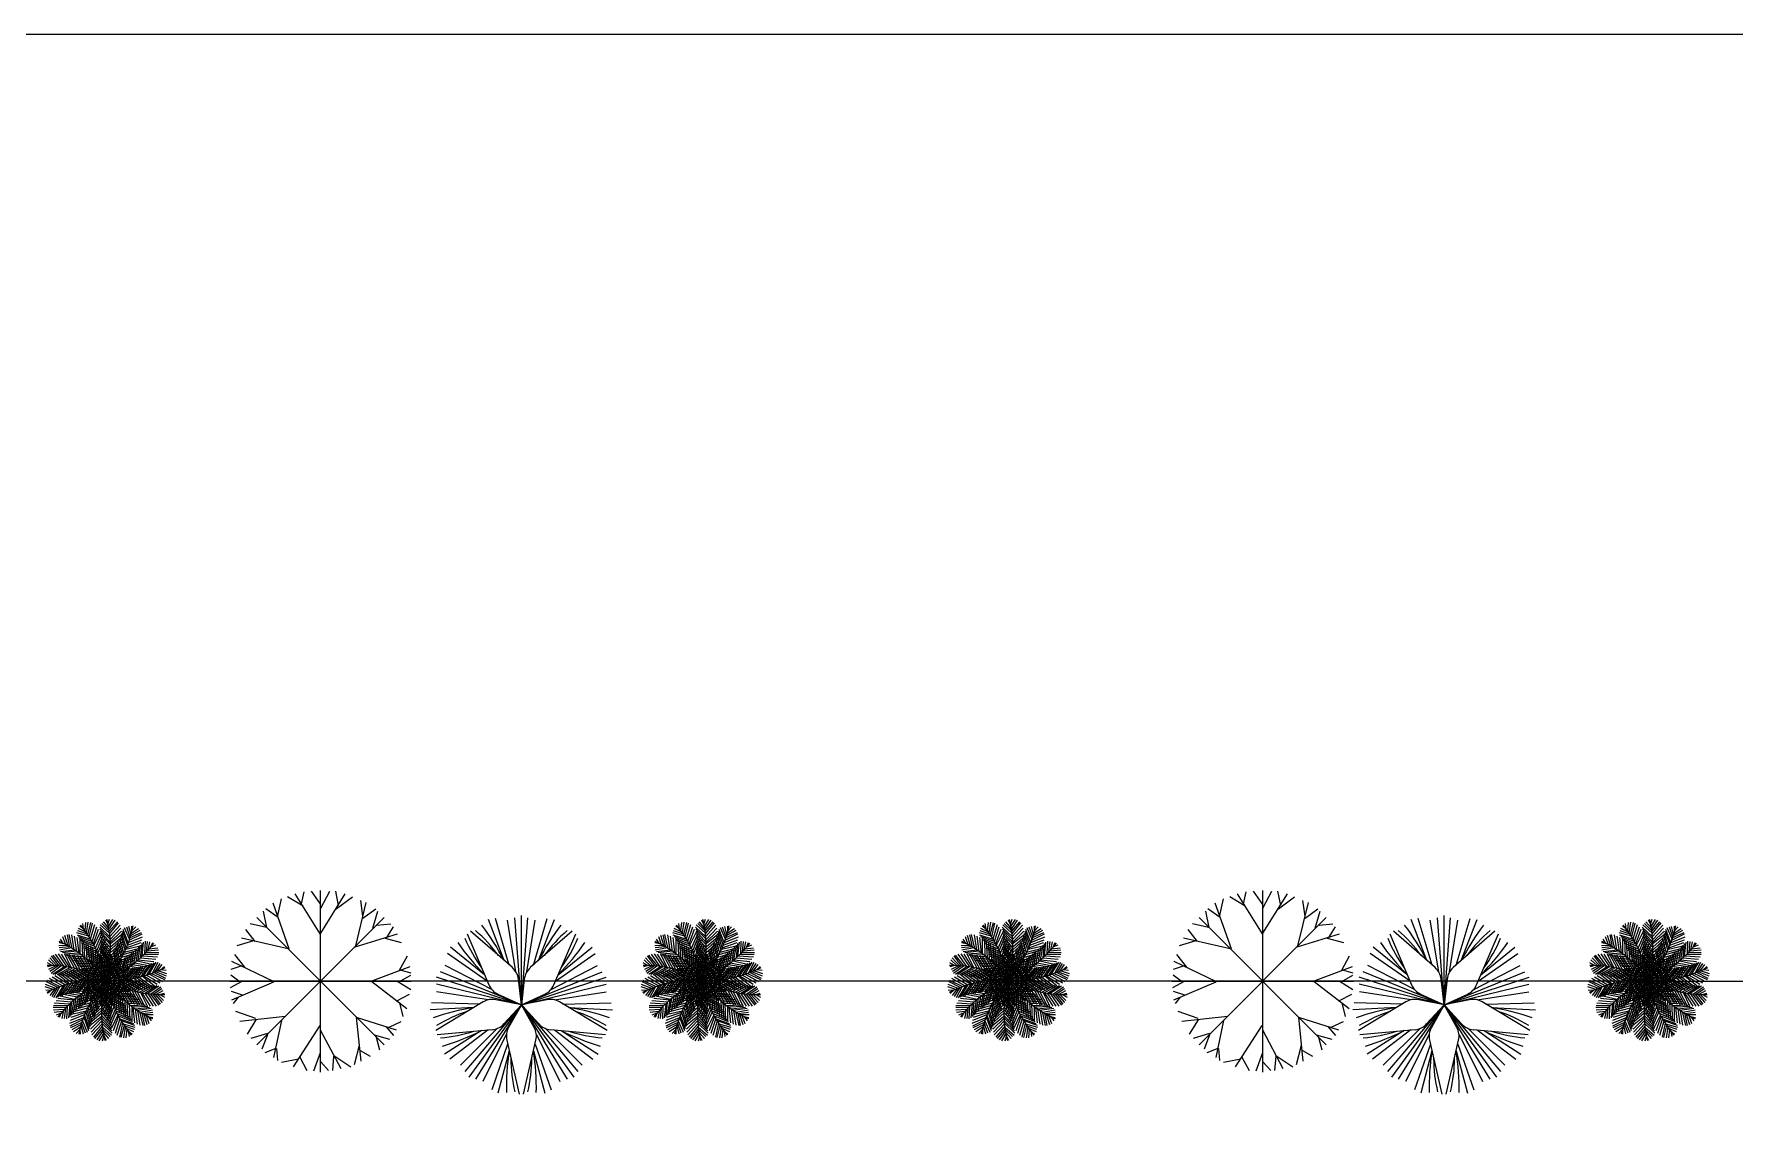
# Model space of a CAD drawing. Header units: inches. Extents: x -13968999 to -13960898, y 3615467 to 3617661.
# Drawn here: x -13966882 to -13966037, y 3617113 to 3617661 of the extents above; entities that cross this region are included whole.
import ezdxf

# ---------------------------------------------------------------- set-up
doc = ezdxf.new("R2010")
doc.units = ezdxf.units.IN
doc.layers.add('CAY', color=94, linetype='Continuous')
doc.layers.add('DIENHOA', color=3, linetype='Continuous')

# ---------------------------------------------------------------- blocks, each defined once
blk = doc.blocks.new('Cay05-mb')
at = {"layer": 'DIENHOA'}
for p, q in [((-7, 795), (-426, 1464)), ((-323, 1296), (-277, 1499)), ((3, 1284), (-156, 1511)), ((-2, -1524), (-2, 1524)), ((3, 1225), (152, 1511)), ((3, 807), (413, 1464)), ((301, 1272), (254, 1511)), ((-901, 902), (-957, 1177)), ((-715, 1069), (-920, 1213)), ((-528, 544), (-799, 1308)), ((-724, 1081), (-659, 1380)), ((-296, 1261), (-556, 1416)), ((263, 1213), (534, 1416)), ((590, 592), (767, 1320)), ((711, 1093), (673, 1356)), ((711, 1057), (925, 1213)), ((878, 890), (962, 1177)), ((-1097, 663), (-1255, 866)), ((-910, 902), (-1181, 962)), ((-1069, 1067), (1065, -1066)), ((1065, 1067), (-1069, -1066)), ((944, 938), (1176, 962)), ((1111, 735), (1223, 914)), ((-1125, 675), (-1404, 592)), ((-547, 544), (-1330, 723)), ((562, 568), (1288, 795)), ((1083, 723), (1353, 651)), ((-789, -6), (-1488, 329)), ((-1274, 233), (-1441, 448)), ((1326, 186), (1456, 424)), ((-1526, 0), (1522, 0)), ((-1320, 257), (-1507, 198)), ((-1348, -17), (-1507, 102)), ((832, -6), (1503, 245)), ((1326, -6), (1512, 102)), ((1353, 186), (1512, 138)), ((-1320, -6), (-1516, -113)), ((-789, -17), (-1497, -316)), ((-1311, -232), (-1497, -173)), ((-1386, -268), (-1469, -376)), ((860, -6), (1447, -459)), ((1279, -328), (1493, -220)), ((1298, -6), (1512, -137)), ((-1087, -627), (-1423, -507)), ((1326, -364), (1381, -591)), ((-594, -591), (-1358, -674)), ((-1087, -650), (-1236, -889)), ((-659, -662), (-789, -1283)), ((-16, -746), (-463, -1439)), ((-7, -818), (338, -1463)), ((599, -603), (673, -1343)), ((599, -603), (1270, -818)), ((1093, -758), (1223, -913)), ((1149, -770), (1353, -674)), ((-892, -877), (-1171, -961)), ((-892, -901), (-985, -1140)), ((-752, -1128), (-938, -1200)), ((-743, -1128), (-724, -1331)), ((645, -1080), (562, -1403)), ((897, -901), (1158, -973)), ((934, -937), (990, -1152)), ((-370, -1307), (-659, -1367)), ((-351, -1272), (-230, -1498)), ((-7, -1200), (-118, -1510)), ((3, -1355), (133, -1498)), ((217, -1260), (198, -1498)), ((236, -1260), (506, -1439)), ((664, -1164), (832, -1260))]:
    blk.add_line(p, q, dxfattribs=at)
blk = doc.blocks.new('Cay64-mb')
at = {"layer": 'DIENHOA'}
for p, q in [((-144, 372), (-277, 715)), ((-101, 334), (-218, 723)), ((0, 0), (-55, 731)), ((0, 0), (0, 750)), ((0, 0), (0, 750)), ((0, 0), (55, 731)), ((101, 334), (218, 723)), ((144, 372), (277, 715)), ((-456, 596), (-273, 168)), ((-75, 312), (-426, 617)), ((-45, 276), (-116, 710)), ((45, 276), (116, 710)), ((426, 617), (75, 312)), ((273, 168), (456, 596)), ((-286, 199), (-620, 431)), ((-309, 252), (-594, 485)), ((286, 199), (620, 431)), ((309, 252), (594, 485)), ((-249, 128), (-639, 330)), ((249, 128), (639, 330)), ((0, 0), (-713, 232)), ((0, 0), (-713, 232)), ((0, 0), (-712, 173)), ((0, 0), (-678, 278)), ((0, 0), (-25, 216)), ((0, 0), (678, 278)), ((0, 0), (713, 232)), ((0, 0), (713, 232)), ((25, 216), (0, 0)), ((0, 0), (712, 173)), ((-349, 7), (-755, 16)), ((-320, 25), (-719, -214)), ((-277, 42), (-711, 109)), ((0, 0), (-474, -559)), ((0, 0), (-441, -607)), ((0, 0), (-441, -607)), ((0, 0), (-385, -624)), ((0, 0), (-213, 43)), ((-198, 90), (0, 0)), ((-147, -160), (0, 0)), ((0, 0), (-107, -189)), ((0, 0), (198, 90)), ((213, 43), (0, 0)), ((0, 0), (385, -624)), ((0, 0), (441, -607)), ((0, 0), (441, -607)), ((0, 0), (474, -559)), ((107, -189), (0, 0)), ((0, 0), (147, -160)), ((277, 42), (711, 109)), ((719, -214), (320, 25)), ((349, 7), (755, 16)), ((-398, -22), (-766, -43)), ((398, -22), (766, -43)), ((-707, -249), (-244, -208)), ((-335, -216), (-645, -415)), ((-278, -211), (-601, -457)), ((-199, -197), (-511, -506)), ((-126, -250), (-323, -643)), ((126, -250), (323, -643)), ((199, -197), (511, -506)), ((244, -208), (707, -249)), ((278, -211), (601, -457)), ((335, -216), (645, -415)), ((-115, -329), (-249, -713)), ((-102, -386), (-196, -741)), ((-122, -296), (-18, -750)), ((18, -750), (122, -296)), ((102, -386), (196, -741)), ((115, -329), (249, -713))]:
    blk.add_line(p, q, dxfattribs=at)
for centre, radius, start, end in [((-1155, -285), 1190, 35.9806, 49.7112), ((-1940, -544), 2015, 27.1063, 37.0199), ((1940, -544), 2015, 142.9801, 152.8937), ((1155, -285), 1190, 130.2888, 144.0194), ((1117, 1677), 2015, 214.9801, 224.8937), ((628, 1010), 1190, 202.2888, 216.0194), ((-1117, 1677), 2015, 315.1063, 325.0199), ((-628, 1010), 1190, 323.9806, 337.7112), ((-174, 199), 150, 6.5492, 48.9277), ((174, 199), 150, 131.0723, 173.4508), ((-135, 227), 150, 203.0723, 245.4508), ((135, 227), 150, 294.5492, 336.9277), ((-243, -104), 150, 78.5492, 120.9277), ((243, -104), 150, 59.0723, 101.4508), ((-82, -2013), 2015, 99.1063, 109.0199), ((-86, -1187), 1190, 107.9806, 121.7112), ((82, -2013), 2015, 70.9801, 80.8937), ((86, -1187), 1190, 58.2888, 72.0194), ((-767, 910), 1190, 274.2888, 288.0194), ((-1249, 1580), 2015, 286.9801, 296.8937), ((-257, -59), 150, 275.0723, 317.4508), ((24, -263), 150, 150.5492, 192.9277), ((-24, -263), 150, 347.0723, 29.4508), ((257, -59), 150, 222.5492, 264.9277), ((1249, 1580), 2015, 243.1063, 253.0199), ((767, 910), 1190, 251.9806, 265.7112), ((1889, -700), 2015, 171.1063, 181.0199), ((-1889, -700), 2015, 358.9801, 8.8937), ((1102, -448), 1190, 179.9806, 193.7112), ((-1102, -448), 1190, 346.2888, 0.0194)]:
    blk.add_arc(centre, radius, start, end, dxfattribs=at)
blk = doc.blocks.new('Archi.Space.tree54874')
at = {"layer": 'CAY'}
for p, q in [((159.537, 90.314), (159.479, 90.43)), ((159.533, 90.321), (159.575, 90.456)), ((159.547, 90.261), (159.663, 90.448)), ((159.559, 90.193), (159.72, 90.427)), ((158.439, 89.792), (158.365, 89.999)), ((158.5, 89.758), (158.417, 90.03)), ((158.547, 89.731), (158.482, 90.05)), ((158.606, 89.695), (158.525, 90.054)), ((158.658, 89.662), (158.598, 90.049)), ((158.724, 89.618), (158.668, 90.017)), ((159.036, 90.012), (158.728, 90.097)), ((159.089, 89.927), (158.739, 90.043)), ((159.002, 90.064), (158.748, 90.151)), ((158.962, 90.121), (158.765, 90.208)), ((159.118, 89.879), (158.769, 89.998)), ((158.908, 90.196), (158.804, 90.275)), ((158.901, 90.201), (158.881, 90.341)), ((158.94, 90.153), (158.962, 90.372)), ((158.98, 90.096), (159.023, 90.377)), ((159.01, 90.052), (159.09, 90.367)), ((159.048, 89.993), (159.131, 90.352)), ((159.081, 89.941), (159.194, 90.316)), ((159.121, 89.873), (159.244, 90.257)), ((159.155, 89.811), (159.291, 90.196)), ((159.173, 89.779), (159.341, 90.127)), ((159.212, 89.701), (159.376, 90.075)), ((159.244, 89.636), (159.405, 90.03)), ((159.584, 89.993), (159.319, 90.249)), ((159.589, 89.937), (159.326, 90.196)), ((159.573, 90.092), (159.332, 90.303)), ((159.594, 89.852), (159.332, 90.142)), ((159.596, 89.787), (159.338, 90.079)), ((159.597, 89.708), (159.343, 89.995)), ((159.565, 90.154), (159.374, 90.343)), ((159.554, 90.223), (159.414, 90.387)), ((159.567, 90.14), (159.776, 90.389)), ((159.576, 90.07), (159.806, 90.358)), ((159.582, 90.009), (159.848, 90.298)), ((159.589, 89.931), (159.866, 90.223)), ((159.593, 89.86), (159.883, 90.147)), ((159.595, 89.823), (159.897, 90.064)), ((159.597, 89.736), (159.906, 90.002)), ((159.98, 89.647), (159.874, 90.021)), ((160.006, 89.707), (159.897, 90.081)), ((160.038, 89.785), (159.914, 90.133)), ((160.058, 89.837), (159.931, 90.183)), ((160.092, 89.932), (159.966, 90.226)), ((160.111, 89.991), (160.021, 90.244)), ((160.064, 89.852), (160.428, 89.998)), ((160.131, 90.057), (160.076, 90.266)), ((160.085, 89.911), (160.417, 90.07)), ((160.107, 89.977), (160.403, 90.111)), ((160.122, 90.028), (160.369, 90.169)), ((160.142, 90.095), (160.327, 90.214)), ((160.155, 90.147), (160.153, 90.277)), ((160.155, 90.155), (160.252, 90.258)), ((158.399, 89.227), (158.176, 89.55)), ((158.477, 89.216), (158.254, 89.552)), ((158.474, 89.773), (158.258, 89.765)), ((158.392, 89.817), (158.264, 89.843)), ((158.534, 89.739), (158.268, 89.707)), ((158.587, 89.707), (158.273, 89.649)), ((158.383, 89.818), (158.304, 89.935)), ((158.672, 89.653), (158.306, 89.606)), ((158.547, 89.205), (158.331, 89.551)), ((158.718, 89.622), (158.352, 89.578)), ((158.788, 89.573), (158.398, 89.55)), ((158.582, 89.198), (158.415, 89.547)), ((158.782, 89.577), (158.738, 89.983)), ((159.159, 89.805), (158.798, 89.953)), ((158.811, 89.556), (158.812, 89.942)), ((159.189, 89.747), (158.831, 89.898)), ((158.881, 89.503), (158.866, 89.911)), ((159.224, 89.676), (158.871, 89.825)), ((158.937, 89.457), (158.911, 89.882)), ((159.254, 89.612), (158.911, 89.747)), ((159.279, 89.555), (158.938, 89.692)), ((159.314, 89.472), (158.957, 89.647)), ((158.992, 89.412), (158.971, 89.843)), ((159.338, 89.408), (158.982, 89.589)), ((159.061, 89.35), (159.019, 89.809)), ((159.121, 89.293), (159.085, 89.76)), ((159.18, 89.235), (159.14, 89.716)), ((159.225, 89.187), (159.215, 89.65)), ((159.27, 89.139), (159.269, 89.6)), ((159.273, 89.571), (159.441, 89.969)), ((159.308, 89.485), (159.47, 89.917)), ((159.561, 89.243), (159.321, 89.544)), ((159.569, 89.301), (159.332, 89.628)), ((159.577, 89.364), (159.336, 89.677)), ((159.338, 89.408), (159.508, 89.845)), ((159.583, 89.417), (159.341, 89.735)), ((159.589, 89.485), (159.344, 89.798)), ((159.594, 89.575), (159.345, 89.846)), ((159.596, 89.637), (159.346, 89.908)), ((159.365, 89.33), (159.538, 89.78)), ((159.386, 89.267), (159.578, 89.689)), ((159.405, 89.204), (159.604, 89.62)), ((159.565, 89.27), (159.921, 89.566)), ((159.574, 89.335), (159.925, 89.666)), ((159.583, 89.417), (159.925, 89.737)), ((159.59, 89.499), (159.923, 89.819)), ((159.595, 89.592), (159.919, 89.878)), ((159.597, 89.663), (159.913, 89.949)), ((159.712, 89.172), (159.627, 89.547)), ((159.745, 89.22), (159.673, 89.618)), ((159.779, 89.274), (159.698, 89.66)), ((159.808, 89.319), (159.727, 89.71)), ((159.842, 89.378), (159.758, 89.766)), ((159.886, 89.457), (159.78, 89.809)), ((159.915, 89.512), (159.807, 89.864)), ((159.947, 89.575), (159.843, 89.944)), ((159.894, 89.472), (160.31, 89.588)), ((159.927, 89.535), (160.335, 89.655)), ((159.959, 89.6), (160.353, 89.706)), ((159.995, 89.68), (160.372, 89.765)), ((160.009, 89.714), (160.394, 89.847)), ((160.025, 89.172), (160.116, 89.558)), ((160.036, 89.779), (160.412, 89.922)), ((160.098, 89.223), (160.155, 89.587)), ((160.148, 89.26), (160.203, 89.625)), ((160.204, 89.304), (160.27, 89.681)), ((160.265, 89.354), (160.332, 89.737)), ((160.315, 89.396), (160.378, 89.781)), ((160.378, 89.453), (160.417, 89.82)), ((160.418, 89.491), (160.454, 89.859)), ((160.474, 89.546), (160.842, 89.546)), ((160.489, 89.562), (160.503, 89.882)), ((160.522, 89.596), (160.848, 89.588)), ((160.532, 89.607), (160.561, 89.874)), ((160.559, 89.636), (160.842, 89.656)), ((160.579, 89.658), (160.62, 89.87)), ((160.605, 89.688), (160.824, 89.714)), ((160.64, 89.728), (160.694, 89.847)), ((160.644, 89.736), (160.775, 89.787)), ((158.083, 89.249), (157.961, 89.32)), ((158.091, 89.251), (157.965, 89.22)), ((158.145, 89.249), (157.988, 89.403)), ((158.184, 89.247), (157.993, 89.147)), ((158.214, 89.245), (158.022, 89.454)), ((158.253, 89.242), (158.027, 89.099)), ((158.315, 89.237), (158.057, 89.048)), ((158.268, 89.241), (158.072, 89.501)), ((158.415, 89.225), (158.106, 89.024)), ((158.337, 89.234), (158.108, 89.523)), ((158.47, 89.217), (158.159, 89.019)), ((158.554, 89.203), (158.213, 89.013)), ((158.618, 89.191), (158.276, 89.005)), ((158.695, 89.175), (158.359, 88.991)), ((158.764, 89.158), (158.445, 88.974)), ((158.84, 89.534), (158.452, 89.514)), ((158.668, 89.181), (158.478, 89.542)), ((158.824, 89.142), (158.504, 88.96)), ((158.902, 89.486), (158.52, 89.466)), ((158.739, 89.164), (158.531, 89.536)), ((158.93, 88.855), (158.542, 89.118)), ((158.911, 89.117), (158.551, 88.948)), ((158.958, 89.441), (158.59, 89.414)), ((158.808, 89.146), (158.601, 89.526)), ((159.013, 88.865), (158.612, 89.133)), ((159.004, 89.401), (158.638, 89.375)), ((158.897, 89.121), (158.66, 89.517)), ((159.072, 89.34), (158.675, 89.344)), ((159.078, 88.87), (158.71, 89.151)), ((159.121, 89.293), (158.722, 89.302)), ((158.976, 89.096), (158.74, 89.501)), ((159.159, 89.256), (158.765, 89.262)), ((159.144, 88.875), (158.783, 89.162)), ((159.204, 89.21), (158.8, 89.229)), ((159.054, 89.069), (158.809, 89.485)), ((159.244, 89.167), (158.859, 89.168)), ((159.199, 88.878), (158.877, 89.172)), ((159.288, 89.118), (158.902, 89.121)), ((159.116, 89.046), (158.906, 89.459)), ((159.278, 88.88), (158.961, 89.178)), ((159.177, 89.021), (158.976, 89.437)), ((159.356, 89.357), (159.003, 89.535)), ((159.376, 89.297), (159.02, 89.489)), ((159.394, 89.241), (159.047, 89.409)), ((159.34, 88.88), (159.061, 89.18)), ((159.412, 89.178), (159.065, 89.348)), ((159.228, 89), (159.066, 89.405)), ((159.428, 89.121), (159.087, 89.268)), ((159.442, 89.065), (159.104, 89.197)), ((159.458, 88.994), (159.117, 89.133)), ((159.3, 88.967), (159.143, 89.374)), ((159.399, 88.879), (159.147, 89.179)), ((159.356, 88.941), (159.235, 89.332)), ((159.492, 88.915), (159.236, 89.167)), ((159.511, 88.992), (159.264, 89.266)), ((159.464, 88.877), (159.265, 89.172)), ((159.528, 89.063), (159.28, 89.329)), ((159.539, 89.12), (159.296, 89.4)), ((159.307, 89.097), (159.336, 89.532)), ((159.55, 89.178), (159.311, 89.481)), ((159.408, 88.914), (159.312, 89.294)), ((159.357, 89.037), (159.392, 89.471)), ((159.507, 88.906), (159.386, 89.244)), ((159.396, 88.988), (159.457, 89.394)), ((159.466, 88.884), (159.415, 89.236)), ((159.42, 89.151), (159.635, 89.53)), ((159.432, 88.942), (159.51, 89.326)), ((159.439, 89.074), (159.659, 89.45)), ((159.453, 89.014), (159.684, 89.353)), ((159.559, 88.967), (159.455, 89.321)), ((159.466, 88.957), (159.702, 89.268)), ((159.471, 88.889), (159.578, 89.229)), ((159.478, 88.892), (159.721, 89.152)), ((159.604, 89.024), (159.497, 89.371)), ((159.502, 88.955), (159.85, 89.133)), ((159.516, 89.012), (159.871, 89.217)), ((159.518, 88.892), (159.555, 89.249)), ((159.521, 88.874), (159.71, 89.179)), ((159.53, 89.073), (159.891, 89.316)), ((159.639, 89.07), (159.541, 89.428)), ((159.545, 89.15), (159.904, 89.398)), ((159.555, 89.205), (159.915, 89.493)), ((159.674, 89.118), (159.591, 89.495)), ((159.591, 88.924), (159.651, 89.288)), ((159.601, 88.872), (159.813, 89.174)), ((159.656, 88.956), (159.71, 89.315)), ((159.658, 89.095), (160.088, 89.163)), ((159.674, 88.872), (159.878, 89.172)), ((159.69, 89.14), (160.14, 89.243)), ((159.708, 88.982), (159.775, 89.347)), ((159.727, 89.194), (160.177, 89.307)), ((159.732, 88.873), (159.95, 89.173)), ((159.76, 89.01), (159.848, 89.386)), ((159.764, 89.249), (160.224, 89.395)), ((159.79, 88.875), (160.033, 89.176)), ((159.808, 89.319), (160.255, 89.459)), ((159.818, 89.042), (159.904, 89.417)), ((159.849, 89.39), (160.288, 89.533)), ((159.856, 88.879), (160.097, 89.18)), ((159.868, 89.072), (159.976, 89.462)), ((159.915, 88.884), (160.181, 89.189)), ((159.922, 89.105), (160.017, 89.488)), ((159.968, 89.134), (160.065, 89.521)), ((159.968, 89.134), (160.431, 89.065)), ((159.978, 88.89), (160.229, 89.195)), ((160.031, 88.897), (160.287, 89.203)), ((160.036, 89.18), (160.493, 89.118)), ((160.099, 88.906), (160.349, 89.214)), ((160.112, 89.233), (160.537, 89.158)), ((160.169, 89.276), (160.589, 89.207)), ((160.188, 88.921), (160.397, 89.224)), ((160.226, 89.321), (160.626, 89.245)), ((160.248, 88.933), (160.457, 89.237)), ((160.293, 89.377), (160.669, 89.291)), ((160.318, 88.948), (160.541, 89.259)), ((160.32, 89.401), (160.725, 89.354)), ((160.373, 89.449), (160.774, 89.414)), ((160.395, 88.966), (160.622, 89.282)), ((160.43, 89.503), (160.821, 89.475)), ((160.458, 88.983), (160.682, 89.302)), ((160.539, 89.007), (160.734, 89.32)), ((160.592, 89.024), (160.784, 89.339)), ((160.687, 89.057), (160.838, 89.338)), ((160.746, 89.078), (160.887, 89.306)), ((160.81, 89.104), (160.939, 89.278)), ((160.846, 89.119), (161.054, 89.048)), ((160.895, 89.141), (160.995, 89.224)), ((160.902, 89.146), (161.042, 89.135)), ((158.115, 88.632), (157.907, 88.703)), ((158.18, 88.659), (157.915, 88.764)), ((158.23, 88.679), (157.94, 88.827)), ((158.295, 88.703), (157.963, 88.863)), ((158.354, 88.723), (158.013, 88.917)), ((158.216, 88.673), (158.074, 88.446)), ((158.428, 88.747), (158.082, 88.952)), ((158.274, 88.695), (158.123, 88.413)), ((158.496, 88.767), (158.152, 88.985)), ((158.369, 88.728), (158.178, 88.413)), ((158.422, 88.745), (158.228, 88.432)), ((158.532, 88.776), (158.23, 89.018)), ((158.504, 88.769), (158.279, 88.45)), ((158.616, 88.798), (158.288, 89.04)), ((158.687, 88.814), (158.339, 89.058)), ((158.567, 88.786), (158.34, 88.469)), ((158.757, 88.828), (158.406, 89.08)), ((158.643, 88.804), (158.42, 88.493)), ((158.849, 88.843), (158.463, 89.097)), ((158.713, 88.819), (158.505, 88.515)), ((158.994, 88.618), (158.53, 88.686)), ((158.774, 88.831), (158.565, 88.528)), ((159.064, 88.663), (158.586, 88.731)), ((158.976, 89.096), (158.612, 88.931)), ((158.862, 88.846), (158.612, 88.537)), ((159.12, 88.696), (158.667, 88.79)), ((159.027, 89.079), (158.668, 88.913)), ((158.93, 88.855), (158.675, 88.548)), ((159.086, 89.057), (158.714, 88.898)), ((159.178, 88.729), (158.728, 88.831)), ((158.984, 88.861), (158.732, 88.557)), ((159.047, 88.868), (158.78, 88.563)), ((159.141, 89.036), (158.793, 88.869)), ((159.226, 88.755), (158.809, 88.881)), ((159.202, 89.011), (158.853, 88.845)), ((159.105, 88.872), (158.864, 88.572)), ((159.296, 88.792), (158.881, 88.922)), ((159.351, 88.72), (158.92, 88.657)), ((159.171, 88.876), (158.928, 88.576)), ((159.256, 88.987), (158.929, 88.812)), ((159.326, 89.074), (158.956, 89.058)), ((159.352, 88.819), (158.97, 88.968)), ((159.39, 88.769), (158.981, 88.738)), ((159.093, 88.68), (158.985, 88.29)), ((159.309, 88.963), (158.994, 88.781)), ((159.364, 89.029), (159.001, 89.002)), ((159.23, 88.879), (159.011, 88.579)), ((159.427, 88.814), (159.036, 88.804)), ((159.409, 88.972), (159.041, 88.95)), ((159.405, 88.843), (159.049, 89.004)), ((159.374, 88.932), (159.053, 88.752)), ((159.144, 88.71), (159.058, 88.334)), ((159.432, 88.679), (159.071, 88.436)), ((159.288, 88.88), (159.084, 88.58)), ((159.445, 88.74), (159.09, 88.535)), ((159.457, 88.909), (159.101, 88.866)), ((159.459, 88.797), (159.111, 88.618)), ((159.201, 88.742), (159.113, 88.366)), ((159.47, 88.864), (159.115, 88.892)), ((159.474, 88.916), (159.134, 89.032)), ((159.445, 88.895), (159.143, 88.702)), ((159.476, 88.86), (159.144, 88.732)), ((159.361, 88.88), (159.149, 88.578)), ((159.466, 88.87), (159.158, 89.049)), ((159.253, 88.77), (159.186, 88.405)), ((159.484, 88.86), (159.24, 88.6)), ((159.305, 88.796), (159.251, 88.437)), ((159.44, 88.878), (159.252, 88.572)), ((159.496, 88.795), (159.259, 88.484)), ((159.508, 88.738), (159.277, 88.399)), ((159.522, 88.678), (159.302, 88.302)), ((159.371, 88.827), (159.311, 88.464)), ((159.322, 88.681), (159.42, 88.324)), ((159.357, 88.728), (159.465, 88.381)), ((159.49, 88.863), (159.384, 88.523)), ((159.403, 88.785), (159.506, 88.431)), ((159.443, 88.86), (159.406, 88.503)), ((159.434, 88.689), (159.681, 88.423)), ((159.45, 88.76), (159.697, 88.486)), ((159.529, 88.81), (159.451, 88.426)), ((159.454, 88.845), (159.575, 88.508)), ((159.47, 88.837), (159.726, 88.585)), ((159.485, 88.892), (159.817, 89.02)), ((159.488, 88.836), (159.827, 88.72)), ((159.492, 88.888), (159.847, 88.86)), ((159.495, 88.868), (159.546, 88.516)), ((159.496, 88.882), (159.803, 88.703)), ((159.497, 88.875), (159.696, 88.58)), ((159.504, 88.843), (159.861, 88.886)), ((159.565, 88.763), (159.504, 88.358)), ((159.504, 88.758), (159.845, 88.619)), ((159.516, 88.857), (159.819, 89.05)), ((159.52, 88.687), (159.858, 88.555)), ((159.534, 88.938), (159.926, 88.947)), ((159.552, 88.78), (159.92, 88.802)), ((159.553, 88.837), (159.649, 88.458)), ((159.556, 88.909), (159.913, 88.747)), ((159.563, 88.873), (159.814, 88.573)), ((159.604, 88.715), (159.569, 88.281)), ((159.572, 88.983), (159.98, 89.014)), ((159.587, 88.82), (159.909, 89)), ((159.598, 88.723), (159.96, 88.75)), ((159.606, 88.811), (159.727, 88.42)), ((159.609, 88.933), (159.991, 88.784)), ((159.61, 89.032), (160.041, 89.094)), ((159.621, 88.872), (159.9, 88.571)), ((159.635, 88.678), (160.005, 88.694)), ((159.653, 88.789), (159.967, 88.97)), ((159.662, 88.785), (159.818, 88.378)), ((159.665, 88.96), (160.08, 88.83)), ((159.683, 88.872), (160.001, 88.574)), ((159.706, 88.764), (160.032, 88.94)), ((159.734, 88.752), (159.896, 88.347)), ((159.735, 88.996), (160.153, 88.871)), ((159.76, 88.741), (160.108, 88.907)), ((159.762, 88.874), (160.084, 88.58)), ((159.784, 89.023), (160.234, 88.921)), ((159.785, 88.731), (159.986, 88.315)), ((159.818, 88.877), (160.179, 88.59)), ((159.821, 88.716), (160.168, 88.883)), ((159.841, 89.056), (160.295, 88.962)), ((159.846, 88.706), (160.056, 88.293)), ((159.875, 88.695), (160.247, 88.854)), ((159.883, 88.881), (160.252, 88.6)), ((159.898, 89.089), (160.375, 89.021)), ((159.907, 88.683), (160.152, 88.267)), ((159.935, 88.673), (160.294, 88.838)), ((159.949, 88.887), (160.35, 88.619)), ((159.986, 88.656), (160.349, 88.821)), ((160.031, 88.897), (160.419, 88.634)), ((160.051, 88.635), (160.41, 88.804)), ((160.113, 88.908), (160.498, 88.655)), ((160.137, 88.61), (160.457, 88.792)), ((160.197, 88.594), (160.517, 88.778)), ((160.204, 88.924), (160.555, 88.671)), ((160.266, 88.577), (160.603, 88.761)), ((160.274, 88.938), (160.623, 88.693)), ((160.344, 88.561), (160.685, 88.747)), ((160.345, 88.954), (160.673, 88.711)), ((160.407, 88.548), (160.748, 88.739)), ((160.43, 88.975), (160.732, 88.734)), ((160.465, 88.985), (160.809, 88.767)), ((160.491, 88.535), (160.802, 88.733)), ((160.533, 89.005), (160.879, 88.8)), ((160.546, 88.527), (160.856, 88.728)), ((160.608, 89.029), (160.948, 88.835)), ((160.646, 88.515), (160.905, 88.703)), ((160.666, 89.049), (160.998, 88.889)), ((160.732, 89.073), (161.021, 88.925)), ((160.782, 89.093), (161.046, 88.988)), ((158.06, 88.606), (157.919, 88.617)), ((158.066, 88.611), (157.966, 88.528)), ((158.152, 88.648), (158.023, 88.474)), ((158.532, 88.249), (158.141, 88.276)), ((158.588, 88.303), (158.187, 88.338)), ((158.641, 88.351), (158.236, 88.398)), ((158.669, 88.374), (158.292, 88.461)), ((158.736, 88.431), (158.335, 88.507)), ((158.793, 88.476), (158.373, 88.545)), ((158.85, 88.518), (158.424, 88.594)), ((158.925, 88.572), (158.468, 88.634)), ((158.543, 88.26), (158.508, 87.893)), ((158.584, 88.299), (158.545, 87.932)), ((158.647, 88.356), (158.583, 87.97)), ((158.696, 88.398), (158.629, 88.015)), ((159.067, 88.28), (158.651, 88.163)), ((159.112, 88.361), (158.673, 88.218)), ((158.757, 88.448), (158.691, 88.071)), ((159.154, 88.433), (158.707, 88.293)), ((159.198, 88.503), (158.738, 88.357)), ((158.814, 88.492), (158.758, 88.127)), ((159.234, 88.558), (158.785, 88.445)), ((158.863, 88.528), (158.806, 88.165)), ((159.271, 88.612), (158.822, 88.508)), ((158.937, 88.58), (158.845, 88.194)), ((159.304, 88.657), (158.873, 88.589)), ((158.994, 88.618), (158.896, 88.231)), ((159.039, 88.647), (158.945, 88.264)), ((159.388, 88.417), (159.036, 88.086)), ((159.379, 88.335), (159.036, 88.015)), ((159.372, 88.252), (159.039, 87.933)), ((159.396, 88.482), (159.041, 88.186)), ((159.046, 88.24), (159.155, 87.888)), ((159.407, 88.547), (159.047, 88.259)), ((159.416, 88.602), (159.058, 88.354)), ((159.075, 88.295), (159.182, 87.943)), ((159.119, 88.374), (159.204, 87.986)), ((159.154, 88.433), (159.234, 88.041)), ((159.182, 88.478), (159.263, 88.092)), ((159.216, 88.531), (159.289, 88.133)), ((159.249, 88.58), (159.334, 88.204)), ((159.287, 88.634), (159.371, 88.257)), ((159.542, 88.601), (159.326, 88.222)), ((159.557, 88.548), (159.357, 88.132)), ((159.373, 88.266), (159.617, 87.954)), ((159.379, 88.335), (159.621, 88.017)), ((159.576, 88.485), (159.384, 88.063)), ((159.384, 88.388), (159.625, 88.075)), ((159.392, 88.451), (159.63, 88.124)), ((159.401, 88.509), (159.64, 88.207)), ((159.411, 88.574), (159.65, 88.271)), ((159.422, 88.632), (159.665, 88.352)), ((159.596, 88.422), (159.423, 87.971)), ((159.624, 88.344), (159.454, 87.907)), ((159.653, 88.267), (159.491, 87.835)), ((159.534, 88.631), (159.874, 88.484)), ((159.549, 88.574), (159.896, 88.404)), ((159.568, 88.511), (159.915, 88.343)), ((159.585, 88.455), (159.941, 88.263)), ((159.605, 88.395), (159.958, 88.217)), ((159.624, 88.344), (159.979, 88.163)), ((159.655, 88.655), (159.625, 88.22)), ((159.648, 88.28), (160.004, 88.105)), ((159.673, 88.633), (160.059, 88.631)), ((159.692, 88.613), (159.692, 88.152)), ((159.718, 88.584), (160.103, 88.584)), ((159.736, 88.565), (159.746, 88.101)), ((159.758, 88.542), (160.162, 88.523)), ((159.782, 88.517), (159.821, 88.036)), ((159.802, 88.496), (160.197, 88.489)), ((159.84, 88.459), (160.239, 88.45)), ((159.84, 88.459), (159.877, 87.991)), ((159.89, 88.412), (160.287, 88.408)), ((159.9, 88.402), (159.942, 87.943)), ((159.957, 88.351), (160.324, 88.377)), ((159.97, 88.34), (159.991, 87.908)), ((159.986, 88.656), (160.221, 88.251)), ((160.004, 88.311), (160.372, 88.338)), ((160.024, 88.294), (160.05, 87.869)), ((160.059, 88.266), (160.441, 88.285)), ((160.064, 88.631), (160.301, 88.235)), ((160.081, 88.249), (160.096, 87.841)), ((160.121, 88.218), (160.51, 88.237)), ((160.154, 88.605), (160.36, 88.226)), ((160.223, 88.588), (160.43, 88.216)), ((160.293, 88.571), (160.484, 88.21)), ((160.379, 88.554), (160.546, 88.205)), ((160.415, 88.547), (160.63, 88.201)), ((160.485, 88.536), (160.708, 88.2)), ((160.563, 88.525), (160.785, 88.202)), ((160.624, 88.517), (160.853, 88.229)), ((160.693, 88.511), (160.89, 88.251)), ((160.708, 88.51), (160.934, 88.653)), ((160.747, 88.507), (160.939, 88.297)), ((160.777, 88.505), (160.968, 88.605)), ((160.816, 88.503), (160.973, 88.349)), ((160.87, 88.501), (160.996, 88.532)), ((160.878, 88.503), (161, 88.432)), ((158.439, 88.155), (158.114, 88.164)), ((158.487, 88.206), (158.119, 88.206)), ((158.403, 88.116), (158.119, 88.096)), ((158.356, 88.064), (158.138, 88.038)), ((158.318, 88.016), (158.186, 87.965)), ((158.321, 88.023), (158.267, 87.905)), ((158.382, 88.094), (158.341, 87.882)), ((158.429, 88.145), (158.4, 87.878)), ((158.472, 88.19), (158.458, 87.87)), ((158.897, 87.899), (158.533, 87.754)), ((158.877, 87.841), (158.545, 87.682)), ((158.925, 87.973), (158.549, 87.83)), ((158.952, 88.038), (158.567, 87.905)), ((158.967, 88.072), (158.59, 87.986)), ((159.003, 88.151), (158.609, 88.046)), ((159.035, 88.217), (158.626, 88.097)), ((158.87, 87.82), (158.996, 87.526)), ((158.903, 87.915), (159.031, 87.568)), ((158.923, 87.967), (159.047, 87.619)), ((158.955, 88.045), (159.065, 87.671)), ((158.981, 88.105), (159.087, 87.731)), ((159.015, 88.176), (159.119, 87.808)), ((159.367, 88.16), (159.042, 87.874)), ((159.365, 88.089), (159.049, 87.803)), ((159.365, 88.016), (159.055, 87.75)), ((159.366, 87.928), (159.064, 87.688)), ((159.368, 87.892), (159.079, 87.605)), ((159.372, 87.821), (159.095, 87.529)), ((159.364, 88.043), (159.618, 87.757)), ((159.365, 88.115), (159.616, 87.844)), ((159.365, 87.965), (159.623, 87.673)), ((159.367, 88.176), (159.616, 87.905)), ((159.368, 87.9), (159.629, 87.609)), ((159.373, 87.815), (159.635, 87.556)), ((159.689, 88.181), (159.52, 87.783)), ((159.718, 88.116), (159.557, 87.722)), ((159.749, 88.051), (159.586, 87.677)), ((159.789, 87.973), (159.621, 87.625)), ((159.806, 87.941), (159.67, 87.556)), ((159.682, 88.197), (160.024, 88.06)), ((159.707, 88.14), (160.05, 88.005)), ((159.841, 87.879), (159.717, 87.495)), ((159.737, 88.075), (160.09, 87.927)), ((159.881, 87.811), (159.767, 87.436)), ((159.772, 88.005), (160.131, 87.854)), ((159.802, 87.947), (160.164, 87.799)), ((159.844, 87.873), (160.193, 87.753)), ((159.872, 87.825), (160.222, 87.709)), ((160.15, 88.196), (160.15, 87.809)), ((160.174, 88.179), (160.563, 88.202)), ((160.18, 88.174), (160.224, 87.769)), ((160.238, 88.134), (160.293, 87.735)), ((160.243, 88.13), (160.609, 88.173)), ((160.289, 88.099), (160.655, 88.146)), ((160.303, 88.09), (160.363, 87.703)), ((160.355, 88.057), (160.437, 87.698)), ((160.374, 88.045), (160.689, 88.103)), ((160.415, 88.021), (160.479, 87.702)), ((160.428, 88.013), (160.694, 88.045)), ((160.461, 87.994), (160.544, 87.722)), ((160.488, 87.979), (160.704, 87.987)), ((160.522, 87.96), (160.597, 87.753)), ((160.57, 87.935), (160.697, 87.909)), ((160.578, 87.934), (160.657, 87.817)), ((158.855, 87.775), (158.558, 87.641)), ((158.839, 87.724), (158.592, 87.583)), ((158.82, 87.657), (158.635, 87.538)), ((158.806, 87.597), (158.71, 87.494)), ((158.806, 87.605), (158.808, 87.475)), ((158.83, 87.694), (158.886, 87.486)), ((158.85, 87.761), (158.94, 87.508)), ((159.379, 87.743), (159.114, 87.454)), ((159.386, 87.681), (159.156, 87.394)), ((159.395, 87.612), (159.185, 87.363)), ((159.403, 87.559), (159.241, 87.325)), ((159.414, 87.491), (159.299, 87.303)), ((159.377, 87.759), (159.643, 87.503)), ((159.428, 87.431), (159.386, 87.296)), ((159.388, 87.659), (159.629, 87.449)), ((159.397, 87.598), (159.587, 87.409)), ((159.407, 87.529), (159.548, 87.365)), ((159.424, 87.438), (159.483, 87.322)), ((159.913, 87.758), (159.831, 87.4)), ((159.951, 87.7), (159.871, 87.385)), ((159.925, 87.74), (160.234, 87.655)), ((159.982, 87.656), (159.938, 87.375)), ((159.96, 87.688), (160.213, 87.601)), ((159.999, 87.631), (160.197, 87.544)), ((160.022, 87.599), (159.999, 87.38)), ((160.054, 87.556), (160.157, 87.477)), ((160.06, 87.551), (160.081, 87.411))]:
    blk.add_line(p, q, dxfattribs=at)
for centre, start, end in [((156.538, 89.711), 344.1492, 13.8959), ((156.467, 88.352), 9.8635, 39.6102), ((157.192, 90.905), 318.4349, 348.1816), ((156.993, 87.096), 35.5778, 65.3245), ((158.299, 91.697), 292.7206, 322.4673), ((158.012, 86.193), 61.292, 91.0387), ((159.64, 91.93), 267.0063, 296.753), ((159.321, 85.822), 87.0063, 116.753), ((160.662, 86.055), 112.7206, 142.4673), ((161.769, 86.847), 138.4349, 168.1816), ((162.423, 88.041), 164.1492, 193.8959), ((160.95, 91.559), 241.292, 271.0387), ((162.494, 89.4), 189.8635, 219.6102), ((161.968, 90.655), 215.5778, 245.3245)]:
    blk.add_arc(centre, 3.059, start, end, dxfattribs=at)

msp = doc.modelspace()

# ---------------------------------------------------------------- linework, layer by layer
for q in [(-13967834.35, 3617191.24), (-13965841.62, 3617191.24)]:
    msp.add_line((-13966077.62, 3617191.24), q)
at = {"color": 9, "true_color": 0xc7c8ca}
msp.add_lwpolyline([(-13968999.24, 3617661.3), (-13965596.1, 3617661.3), (-13965596.1, 3615467.24), (-13968999.24, 3615467.24)], close=True, dxfattribs=at)

# ---------------------------------------------------------------- block references
at = {"xscale": 19.14981360255982, "yscale": 19.14981360255982, "zscale": 19.14981360255982}
for p in [(-13969899.84, 3615489.82), (-13969603.93, 3615489.82), (-13969451.68, 3615489.82), (-13969133.81, 3615489.82)]:
    msp.add_blockref('Archi.Space.tree54874', p, dxfattribs=at)
at = {"layer": 'CAY'}
for name, p, xscale, yscale, zscale in [('Cay05-mb', (-13966739.2, 3617191.22), 0.02958440602070176, 0.02958440602070176, 0.02958440602070176), ('Cay05-mb', (-13966271.33, 3617191.22), 0.02958440602070176, 0.02958440602070176, 0.02958440602070176), ('Cay64-mb', (-13966639.53, 3617179.48), 0.05916881644982382, 0.05916881644982382, 0.05916881644982382), ('Cay64-mb', (-13966181.3, 3617179.48), 0.05916881644982382, 0.05916881644982382, 0.05916881644982382)]:
    msp.add_blockref(name, p, dxfattribs=dict(at, xscale=xscale, yscale=yscale, zscale=zscale))

doc.saveas('drawing.dxf')
